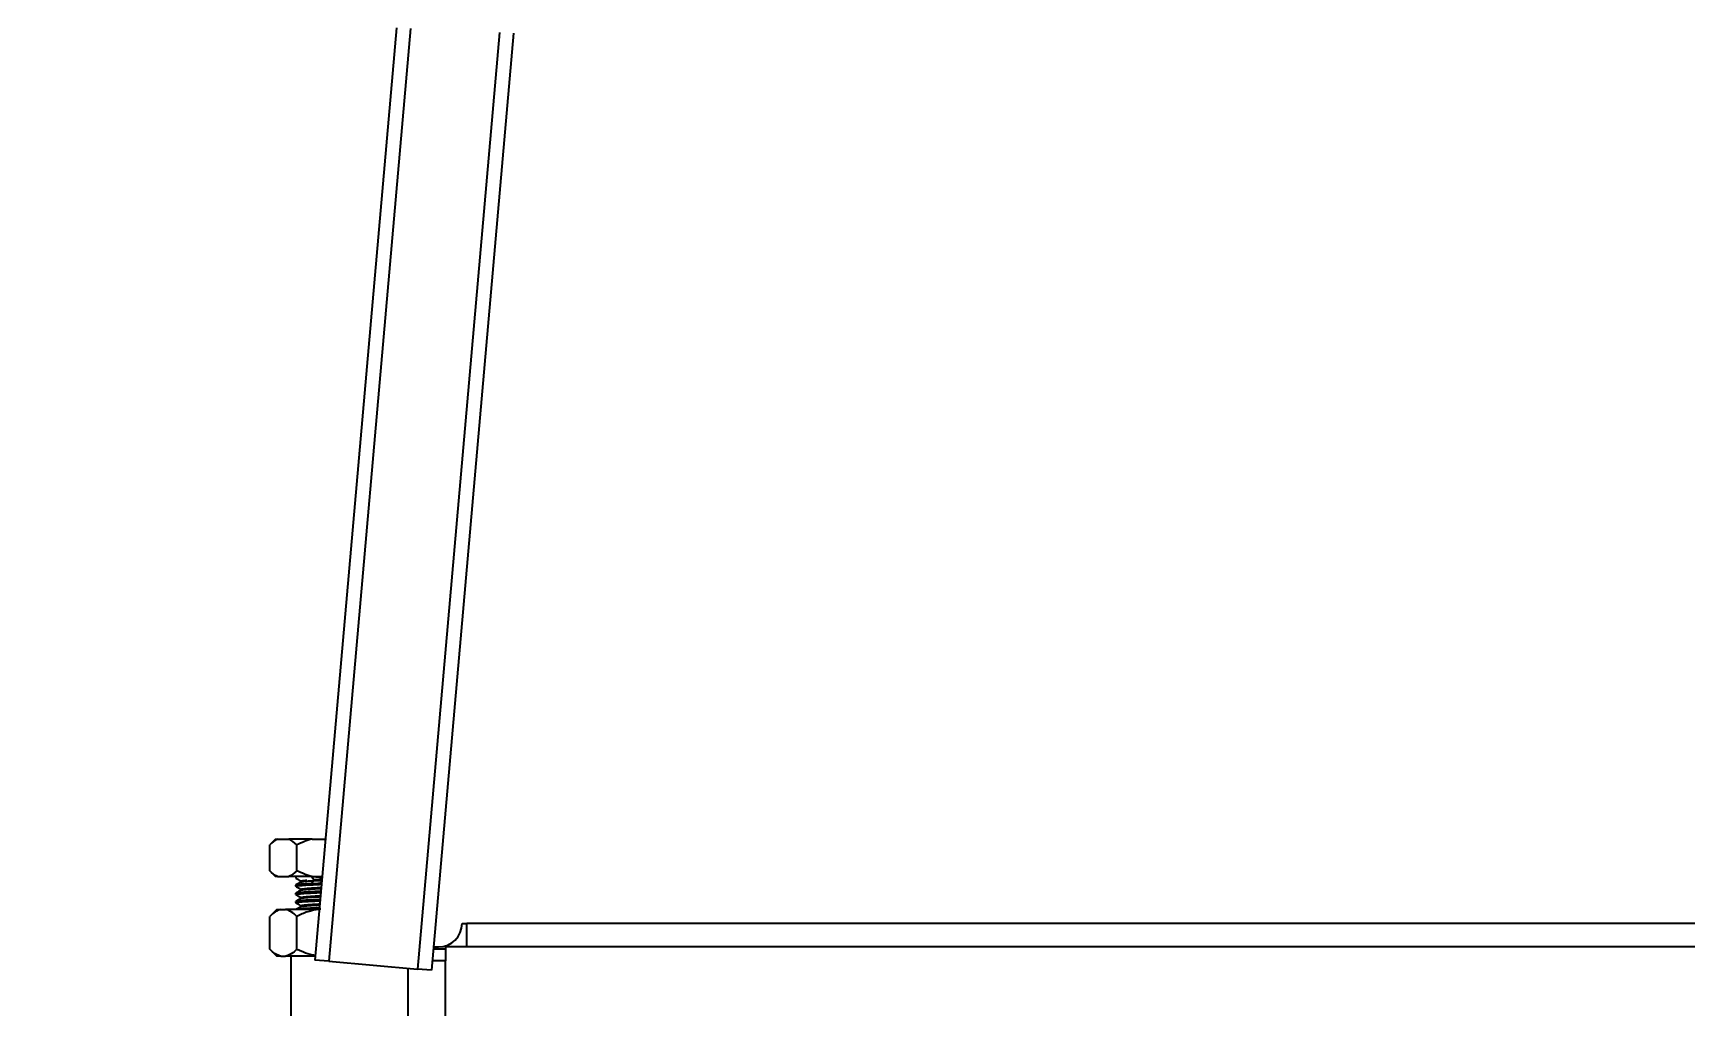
# Model space of a CAD drawing. Header units: millimetres. Extents: x 2 to 418, y 2 to 295.
# Drawn here: x 46.77 to 70.27, y 80.42 to 94.26 of the extents above; entities that cross this region are included whole.
import ezdxf

# ---------------------------------------------------------------- set-up
doc = ezdxf.new("R2010")
doc.units = ezdxf.units.MM
doc.styles.add('SLDTEXTSTYLE0', font='TXT', dxfattribs={"width": 0.75})
doc.dimstyles.new('SLDDIMSTYLE0', dxfattribs={"dimtxt": 3.175, "dimasz": 3.302, "dimexe": 0, "dimexo": 0.0625, "dimgap": 0.79375, "dimtad": 0, "dimtih": 1, "dimtoh": 1, "dimlfac": 15, "dimrnd": 1e-09, "dimzin": 4, "dimdsep": 46, "dimtxsty": 'SLDTEXTSTYLE0', "dimsah": 1, "dimcen": 0.09, "dimadec": 0, "dimazin": 1, "dimtfac": 1, "dimtmove": 0, "dimatfit": 0, "dimfxl": 0, "dimfrac": 2, "dimtolj": 1, "dimtzin": 12, "dimarcsym": 0})

# ---------------------------------------------------------------- blocks, each defined once
blk = doc.blocks.new('_D')
at = {"color": 7, "linetype": 'Continuous', "lineweight": 0}
for p, q in [((37.671, 80.124), (37.671, 86.474)), ((69.001, 80.124), (34.496, 80.124)), ((53.668, 74.391), (34.496, 74.391)), ((37.671, 67.597), (37.671, 74.391)), ((31.321, 67.597), (37.671, 67.597))]:
    blk.add_line(p, q, dxfattribs=at)
at = {"color": 7, "linetype": 'Continuous', "lineweight": 18}
for points in [[(37.671, 80.124), (38.179, 83.426), (37.163, 83.426)], [(37.671, 74.391), (37.163, 71.089), (38.179, 71.089)]]:
    blk.add_solid(points, dxfattribs=at)
at = {"color": 7, "linetype": 'Continuous', "lineweight": 18, "char_height": 3.175, "attachment_point": 1, "style": 'SLDTEXTSTYLE0'}
for s, insert in [('%%c', (15.976, 69.137)), ('86.00', (20.764, 69.185))]:
    blk.add_mtext(s, dxfattribs=dict(at, insert=insert))

msp = doc.modelspace()

# ---------------------------------------------------------------- linework, layer by layer
at = {"color": 7, "linetype": 'Continuous', "lineweight": 25}
for p, q in [((51.93767, 94.33008), (50.7775, 81.06924)), ((52.13767, 94.32135), (50.97673, 81.05181)), ((53.40434, 94.26604), (52.23858, 80.94141)), ((53.60433, 94.25731), (52.43782, 80.92398)), ((50.21787, 82.79064), (50.13453, 82.70731)), ((50.21787, 82.79064), (50.24514, 82.79064)), ((50.24514, 82.79064), (50.40883, 82.79064)), ((50.74065, 82.79064), (50.40883, 82.79064)), ((50.74065, 82.79064), (50.9281, 82.79064)), ((50.13453, 82.34064), (50.13453, 82.70731)), ((50.51944, 82.34064), (50.51944, 82.70731)), ((50.13453, 82.34064), (50.21787, 82.25731)), ((50.24514, 82.25731), (50.21787, 82.25731)), ((50.24514, 82.25731), (50.40883, 82.25731)), ((50.74065, 82.25731), (50.40883, 82.25731)), ((50.50434, 82.25731), (50.50434, 82.23668)), ((50.50434, 82.11981), (50.50434, 82.13648)), ((50.50945, 82.11858), (50.50434, 82.11981)), ((50.57939, 82.19327), (50.57939, 82.18062)), ((50.57962, 82.07648), (50.57962, 82.06398)), ((50.73078, 82.25731), (50.76335, 82.21398)), ((50.76335, 82.20064), (50.73078, 82.15731)), ((50.74065, 82.25731), (50.88144, 82.25731)), ((50.76335, 82.21398), (50.87765, 82.21398)), ((50.76335, 82.21398), (50.76335, 82.20064)), ((50.76335, 82.20064), (50.87648, 82.20064)), ((50.50434, 82.00314), (50.50434, 82.01981)), ((50.51008, 82.00177), (50.50434, 82.00314)), ((50.50434, 81.88648), (50.50434, 81.90314)), ((50.50988, 81.88515), (50.50434, 81.88648)), ((50.57964, 81.84328), (50.57964, 81.83077)), ((50.57982, 81.95991), (50.57982, 81.9474)), ((50.80563, 81.79435), (50.86173, 81.79698)), ((50.23453, 81.79064), (50.13453, 81.69064)), ((50.13453, 81.22398), (50.13453, 81.69064)), ((50.23453, 81.79064), (50.29463, 81.79064)), ((50.29463, 81.79064), (50.35934, 81.79064)), ((50.83962, 81.79064), (50.35934, 81.79064)), ((50.51944, 81.22398), (50.51944, 81.69064)), ((52.871, 81.59064), (52.93767, 81.59064)), ((87.60434, 81.59064), (52.93767, 81.59064)), ((52.93767, 81.25731), (52.93767, 81.59064)), ((50.13453, 81.22398), (50.23453, 81.12398)), ((50.29463, 81.12398), (50.23453, 81.12398)), ((50.29463, 81.12398), (50.35934, 81.12398)), ((50.43767, 81.12398), (50.35934, 81.12398)), ((50.43767, 79.45731), (50.43767, 81.12398)), ((50.78228, 81.12398), (50.43767, 81.12398)), ((52.63767, 81.22398), (52.46407, 81.22398)), ((52.46698, 81.25731), (52.53767, 81.25731)), ((52.63767, 81.27266), (52.63767, 81.22398)), ((52.93767, 81.25731), (52.63767, 81.25731)), ((52.63767, 81.22398), (52.63767, 81.05731)), ((87.60434, 81.25731), (52.93767, 81.25731)), ((50.97673, 81.05181), (50.7775, 81.06924)), ((50.97673, 81.05181), (52.23858, 80.94141)), ((52.10434, 74.92398), (52.10434, 80.95315)), ((52.43782, 80.92398), (52.23858, 80.94141)), ((52.63767, 74.92398), (52.63767, 81.05731))]:
    msp.add_line(p, q, dxfattribs=at)
at = {"color": 8, "linetype": 'Continuous', "lineweight": 25}
msp.add_line((52.63767, 81.05731), (52.44948, 81.05731), dxfattribs=at)
at = {"color": 7, "linetype": 'Continuous', "lineweight": 25}
msp.add_arc((52.53767, 81.59064), 0.33333, 270, 0, dxfattribs=at)
for points in [[(50.24514, 82.79064), (50.20651, 82.77222), (50.16996, 82.74274), (50.13453, 82.70731)], [(50.51944, 82.70731), (50.48401, 82.74274), (50.44746, 82.77222), (50.40883, 82.79064)], [(50.74065, 82.79064), (50.66339, 82.77222), (50.59029, 82.74274), (50.51944, 82.70731)], [(50.24514, 82.25731), (50.20651, 82.27573), (50.16996, 82.30522), (50.13453, 82.34064)], [(50.51944, 82.34064), (50.48401, 82.30522), (50.44746, 82.27573), (50.40883, 82.25731)], [(50.74065, 82.25731), (50.66339, 82.27573), (50.59029, 82.30522), (50.51944, 82.34064)]]:
    msp.add_open_spline(points, degree=3, dxfattribs=at)
for points, knots in [([(50.5042, 82.23586), (50.51693, 82.22848), (50.54238, 82.21374), (50.56784, 82.19898), (50.58056, 82.1916)], [0, 0, 0, 0, 0.500159885, 1, 1, 1, 1]), ([(50.50432, 82.1192), (50.51704, 82.11182), (50.54247, 82.09708), (50.5679, 82.08232), (50.58061, 82.07494)], [0, 0, 0, 0, 0.50013981, 1, 1, 1, 1]), ([(50.73078, 82.15731), (50.69709, 82.15557), (50.66568, 82.15384), (50.60991, 82.15037), (50.58554, 82.14863), (50.54575, 82.14516), (50.53032, 82.14342), (50.50961, 82.13995), (50.50434, 82.13821), (50.50434, 82.13648)], [0, 0, 0, 0, 0.25, 0.25, 0.5, 0.5, 0.75, 0.75, 1, 1, 1, 1]), ([(50.50434, 82.11981), (50.51034, 82.12224), (50.52234, 82.1271), (50.61502, 82.13439), (50.73724, 82.14117), (50.83066, 82.14551), (50.87182, 82.14743)], [0, 0, 0, 0, 0.26401837, 0.52803674, 0.79205511, 1, 1, 1, 1]), ([(50.86304, 82.04701), (50.82491, 82.04523), (50.73458, 82.04103), (50.61506, 82.03439), (50.52233, 82.0271), (50.51033, 82.02224), (50.50434, 82.01981)], [0, 0, 0, 0, 0.19575818, 0.46383878, 0.73191939, 1, 1, 1, 1]), ([(50.50434, 82.00314), (50.51033, 82.00557), (50.52232, 82.01044), (50.61507, 82.01773), (50.73413, 82.02434), (50.82395, 82.02852), (50.86158, 82.03027)], [0, 0, 0, 0, 0.26876983, 0.53753966, 0.8063095, 1, 1, 1, 1]), ([(50.58107, 82.06482), (50.56838, 82.05746), (50.54301, 82.04273), (50.51762, 82.02801), (50.50493, 82.02066)], [0, 0, 0, 0, 0.49984119, 1, 1, 1, 1]), ([(50.58189, 82.18206), (50.56919, 82.1747), (50.54378, 82.15995), (50.51834, 82.14522), (50.50562, 82.13786)], [0, 0, 0, 0, 0.49980605, 1, 1, 1, 1]), ([(50.58256, 82.19319), (50.5816, 82.19361), (50.57597, 82.19609), (50.60133, 82.20066), (50.64354, 82.20482), (50.66496, 82.20693)], [0, 0, 0, 0, 0.09165693, 0.53902195, 1, 1, 1, 1]), ([(50.58239, 82.07638), (50.58342, 82.07801), (50.58579, 82.08176), (50.63116, 82.0876), (50.7089, 82.0939), (50.79211, 82.09918), (50.84814, 82.10239), (50.86798, 82.10353)], [0, 0, 0, 0, 0.17948228, 0.41510576, 0.64576655, 0.87456913, 1, 1, 1, 1]), ([(50.58387, 82.182), (50.58936, 82.18375), (50.60145, 82.18762), (50.66212, 82.19382), (50.72854, 82.1983), (50.76349, 82.20065)], [0, 0, 0, 0, 0.28267966, 0.62243845, 1, 1, 1, 1]), ([(50.58529, 82.06479), (50.58619, 82.06583), (50.58895, 82.069), (50.63162, 82.07427), (50.70879, 82.08057), (50.79176, 82.08582), (50.84737, 82.08901), (50.86681, 82.09013)], [0, 0, 0, 0, 0.123411186, 0.375905772, 0.623082327, 0.868267623, 1, 1, 1, 1]), ([(50.73078, 82.25731), (50.77044, 82.25628), (50.81968, 82.25501), (50.86999, 82.2411), (50.87978, 82.23839)], [0, 0, 0, 0, 0.80529542, 1, 1, 1, 1]), ([(50.73078, 82.15731), (50.77065, 82.15824), (50.81807, 82.15934), (50.8665, 82.17261), (50.87421, 82.17473)], [0, 0, 0, 0, 0.84072333, 1, 1, 1, 1]), ([(50.85279, 81.92985), (50.8182, 81.92824), (50.73146, 81.9242), (50.61512, 81.91773), (50.52231, 81.91044), (50.51033, 81.90557), (50.50434, 81.90314)], [0, 0, 0, 0, 0.1810577, 0.45403847, 0.72701923, 1, 1, 1, 1]), ([(50.50434, 81.88648), (50.51033, 81.88891), (50.52231, 81.89377), (50.61513, 81.90106), (50.73102, 81.90751), (50.81724, 81.91153), (50.85133, 81.91312)], [0, 0, 0, 0, 0.27369545, 0.5473909, 0.82108635, 1, 1, 1, 1]), ([(50.58064, 81.83135), (50.56796, 81.82399), (50.54259, 81.80927), (50.51721, 81.79456), (50.50452, 81.7872)], [0, 0, 0, 0, 0.49988098, 1, 1, 1, 1]), ([(50.50474, 81.88576), (50.51746, 81.87838), (50.5429, 81.86363), (50.56833, 81.84887), (50.58104, 81.84149)], [0, 0, 0, 0, 0.5001792, 1, 1, 1, 1]), ([(50.50487, 82.00238), (50.51758, 81.995), (50.54257, 81.98051), (50.56755, 81.966), (50.57982, 81.95887)], [0, 0, 0, 0, 0.50889298, 1, 1, 1, 1]), ([(50.58108, 81.94813), (50.5684, 81.94077), (50.54304, 81.92604), (50.51768, 81.91133), (50.50499, 81.90397)], [0, 0, 0, 0, 0.49986158, 1, 1, 1, 1]), ([(50.84254, 81.8127), (50.81143, 81.81125), (50.72814, 81.80737), (50.61668, 81.80106), (50.53581, 81.79516), (50.52498, 81.79169), (50.52173, 81.79064)], [0, 0, 0, 0, 0.19713293, 0.52772525, 0.85831758, 1, 1, 1, 1]), ([(50.58334, 81.84155), (50.58204, 81.8419), (50.57276, 81.8444), (50.59105, 81.84896), (50.64123, 81.85526), (50.72276, 81.86152), (50.79728, 81.86615), (50.84065, 81.86863), (50.84747, 81.86902)], [0, 0, 0, 0, 0.03826198, 0.27325334, 0.49600207, 0.72808207, 0.95728139, 1, 1, 1, 1]), ([(50.58363, 81.95983), (50.58261, 81.96052), (50.57845, 81.96336), (50.60813, 81.96828), (50.67273, 81.97458), (50.75913, 81.98054), (50.82652, 81.98446), (50.85773, 81.98628)], [0, 0, 0, 0, 0.079054333, 0.32256082, 0.556087411, 0.794433169, 1, 1, 1, 1]), ([(50.58363, 81.9465), (50.58261, 81.94719), (50.57845, 81.95003), (50.60813, 81.95495), (50.67274, 81.96124), (50.75878, 81.96718), (50.82575, 81.97108), (50.85655, 81.97287)], [0, 0, 0, 0, 0.07926359, 0.32341463, 0.55755937, 0.79653602, 1, 1, 1, 1]), ([(50.5849, 81.83132), (50.58699, 81.83279), (50.59199, 81.83631), (50.64266, 81.84193), (50.72237, 81.84819), (50.79691, 81.85279), (50.83988, 81.85526), (50.8463, 81.85562)], [0, 0, 0, 0, 0.18132641, 0.43310286, 0.6954266, 0.95449426, 1, 1, 1, 1]), ([(50.29463, 81.79064), (50.26638, 81.78519), (50.23908, 81.77283), (50.18583, 81.73822), (50.1598, 81.71591), (50.13453, 81.69064)], [0, 0, 0, 0, 0.5, 0.5, 1, 1, 1, 1]), ([(50.51944, 81.69064), (50.49411, 81.71597), (50.46828, 81.73811), (50.41511, 81.77271), (50.38777, 81.78515), (50.35934, 81.79064)], [0, 0, 0, 0, 0.5, 0.5, 1, 1, 1, 1]), ([(50.83962, 81.79064), (50.78313, 81.78519), (50.72852, 81.77283), (50.62203, 81.73822), (50.56997, 81.71591), (50.51944, 81.69064)], [0, 0, 0, 0, 0.5, 0.5, 1, 1, 1, 1]), ([(50.29463, 81.12398), (50.26638, 81.12944), (50.23908, 81.14179), (50.18583, 81.1764), (50.1598, 81.19871), (50.13453, 81.22398)], [0, 0, 0, 0, 0.5, 0.5, 1, 1, 1, 1]), ([(50.51944, 81.22398), (50.49411, 81.19865), (50.46828, 81.17651), (50.41511, 81.14191), (50.38777, 81.12947), (50.35934, 81.12398)], [0, 0, 0, 0, 0.5, 0.5, 1, 1, 1, 1]), ([(50.78322, 81.13469), (50.75863, 81.13872), (50.68933, 81.15008), (50.60187, 81.18458), (50.54026, 81.21402), (50.51944, 81.22398)], [0, 0, 0, 0, 0.26692627, 0.75214983, 1, 1, 1, 1])]:
    msp.add_open_spline(points, degree=3, knots=knots, dxfattribs=at)

# ---------------------------------------------------------------- dimensions: what is measured, and where the dimension line sits
at = {"color": 7, "linetype": 'Continuous', "lineweight": 18}
dim = msp.add_linear_dim(base=(37.671, 74.39064), p1=(70.271, 80.12398), p2=(54.93767, 74.39064), angle=90, text='%%c<>', dimstyle='SLDDIMSTYLE0', dxfattribs=at)
dim.commit()
dim.dimension.update_dxf_attribs({"geometry": '_D', "text_midpoint": (37.671, 67.59671), "dimtype": 160})

doc.saveas('drawing.dxf')
